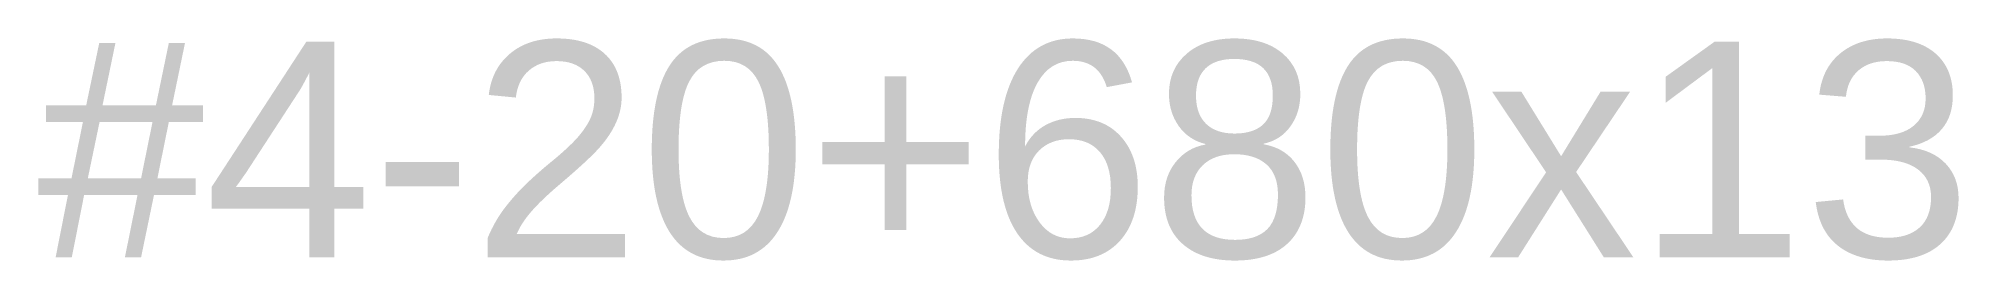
# Model space of a CAD drawing. Header units: millimetres. Extents: x 2263 to 2575, y 1556 to 1592.
import ezdxf

# ---------------------------------------------------------------- set-up
doc = ezdxf.new("R2010")
doc.units = ezdxf.units.MM
doc.styles.get("Standard").update_dxf_attribs({"font": 'arial.ttf'})

msp = doc.modelspace()

# ---------------------------------------------------------------- texts
msp.add_text('#4-20+680x13', height=35).set_placement((2263.24, 1556.34))

doc.saveas('drawing.dxf')
